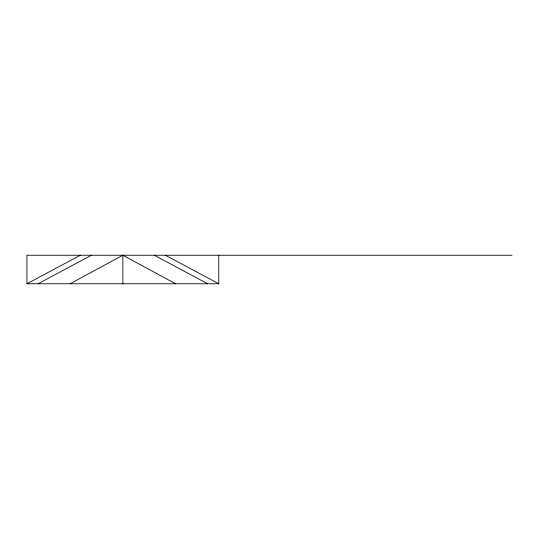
<?xml version="1.0" encoding="UTF-8"?>
<svg xmlns="http://www.w3.org/2000/svg" width="539" height="539" viewBox="0 0 539 539"><rect width="100%" height="100%" fill="white"/><g stroke="black" fill="none" stroke-linecap="round" stroke-linejoin="round"><path stroke-width="0.81" d="M70.124 283.763L122.858 255.237L175.599 283.763M38.087 283.763L91.387 255.237M512.05 255.237L26.95 255.237L26.95 283.763L80.351 255.237M26.95 283.763L218.773 283.763L218.773 255.237M165.372 255.237L218.773 283.763M154.336 255.237L207.636 283.763M122.858 255.237L122.858 283.763"/></g></svg>
